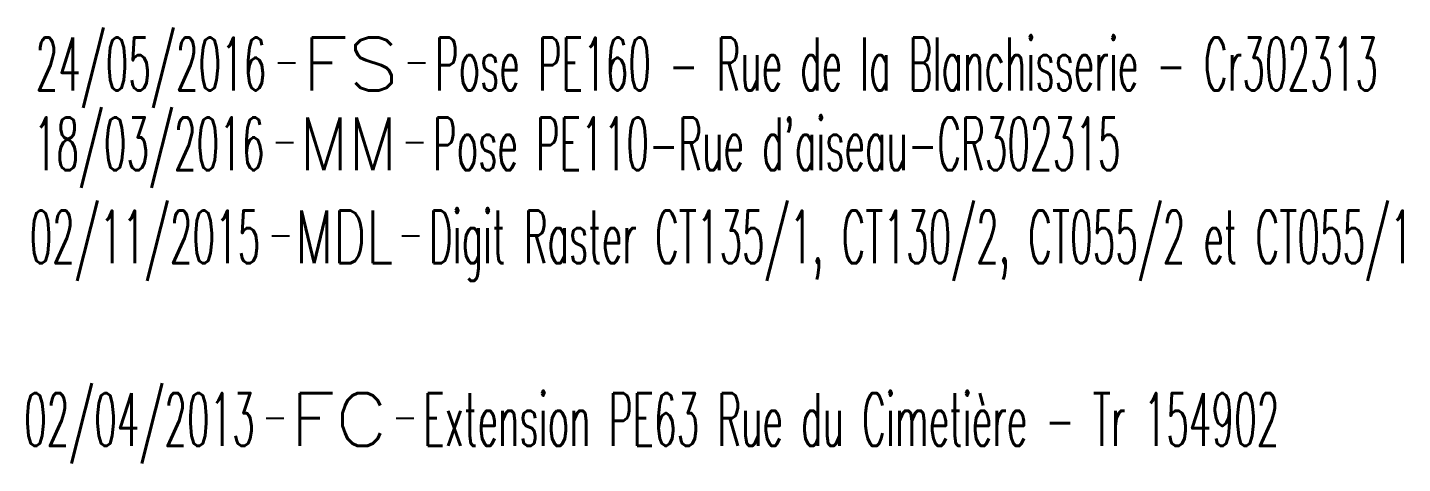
# Model space of a CAD drawing. Header units: millimetres. Extents: x 160996 to 162003, y 120996 to 122000.
# Drawn here: x 161940.72 to 161979.8, y 121509.5 to 121521.89 of the extents above; entities that cross this region are included whole.
import ezdxf
from ezdxf.enums import TextEntityAlignment as Align

# ---------------------------------------------------------------- set-up
doc = ezdxf.new("R2010")
doc.units = ezdxf.units.MM
doc.layers.get('0').update_dxf_attribs({"linetype": 'CONTINUOUS'})
doc.layers.add('L_910', color=7, linetype='CONTINUOUS')
doc.styles.get("Standard").update_dxf_attribs({"font": 'romans.shx', "width": 0.85})

# ---------------------------------------------------------------- blocks, each defined once
blk = doc.blocks.new('GIS_MODF')
at = {"color": 0, "linetype": 'Continuous', "flags": 128}
for points in [[(-2.176, -0.014), (-1.676, -0.014)], [(1.519, -0.014), (2.019, -0.014)]]:
    blk.add_lwpolyline(points, dxfattribs=at)
at = {"color": 0, "linetype": 'Continuous', "width": 0.5}
blk.add_attdef('DATE', text='', height=1.5, dxfattribs=at).set_placement((-2.502, -0.798), align=Align.RIGHT)
at = {"color": 0, "linetype": 'Continuous', "width": 1.771291}
blk.add_attdef('USER', text='', height=1.5, dxfattribs=at).set_placement((-1.507, -0.798), (1.276, -0.798), align=Align.FIT)
at = {"color": 0, "linetype": 'Continuous', "width": 0.5}
blk.add_attdef('DESC', (2.289, -0.798), '', height=1.5, dxfattribs=at)

msp = doc.modelspace()

# ---------------------------------------------------------------- block references
at = {"layer": 'L_910', "color": 7}
ref = msp.add_blockref('GIS_MODF', (161950.009, 121520.898), dxfattribs=at)
ref.add_attrib('DATE', '24/05/2016', dxfattribs={"layer": '0', "color": 0, "linetype": 'Continuous', "height": 1.5, "width": 0.5}).set_placement((161947.507, 121520.1), align=Align.RIGHT)
ref.add_attrib('USER', 'FS', dxfattribs={"layer": '0', "color": 0, "linetype": 'Continuous', "height": 1.5, "width": 1.113383}).set_placement((161948.502, 121520.1), (161951.286, 121520.1), align=Align.FIT)
ref.add_attrib('DESC', 'Pose PE160 - Rue de la Blanchisserie - Cr302313', (161952.298, 121520.1), dxfattribs={"layer": '0', "color": 0, "linetype": 'Continuous', "height": 1.5, "width": 0.5})
at = {"layer": 'L_910'}
ref = msp.add_blockref('GIS_MODF', (161949.955, 121518.631), dxfattribs=at)
ref.add_attrib('DATE', '18/03/2016', dxfattribs={"layer": '0', "color": 0, "linetype": 'Continuous', "height": 1.5, "width": 0.5}).set_placement((161947.453, 121517.833), align=Align.RIGHT)
ref.add_attrib('USER', 'MM', dxfattribs={"layer": '0', "color": 0, "linetype": 'Continuous', "height": 1.5, "width": 0.885646}).set_placement((161948.448, 121517.833), (161951.231, 121517.833), align=Align.FIT)
ref.add_attrib('DESC', "Pose PE110-Rue d'aiseau-CR302315", (161952.243, 121517.833), dxfattribs={"layer": '0', "color": 0, "linetype": 'Continuous', "height": 1.5, "width": 0.5})
ref = msp.add_blockref('GIS_MODF', (161949.837, 121515.985), dxfattribs=at)
ref.add_attrib('DATE', '02/11/2015', dxfattribs={"layer": '0', "color": 0, "linetype": 'Continuous', "height": 1.5, "width": 0.5}).set_placement((161947.335, 121515.187), align=Align.RIGHT)
ref.add_attrib('USER', 'MDL', dxfattribs={"layer": '0', "color": 0, "linetype": 'Continuous', "height": 1.5, "width": 0.638826}).set_placement((161948.33, 121515.187), (161951.113, 121515.187), align=Align.FIT)
ref.add_attrib('DESC', 'Digit Raster CT135/1, CT130/2, CT055/2 et CT055/1', (161952.126, 121515.187), dxfattribs={"layer": '0', "color": 0, "linetype": 'Continuous', "height": 1.5, "width": 0.5})
ref = msp.add_blockref('GIS_MODF', (161949.681, 121510.798), dxfattribs=at)
ref.add_attrib('DATE', '02/04/2013', dxfattribs={"layer": '0', "color": 0, "linetype": 'Continuous', "height": 1.5, "width": 0.5}).set_placement((161947.179, 121510), align=Align.RIGHT)
ref.add_attrib('USER', 'FC', dxfattribs={"layer": '0', "color": 0, "linetype": 'Continuous', "height": 1.5, "width": 1.082456}).set_placement((161948.174, 121510), (161950.957, 121510), align=Align.FIT)
ref.add_attrib('DESC', 'Extension PE63 Rue du Cimetière - Tr 154902', (161951.969, 121510), dxfattribs={"layer": '0', "color": 0, "linetype": 'Continuous', "height": 1.5, "width": 0.5})

doc.saveas('drawing.dxf')
